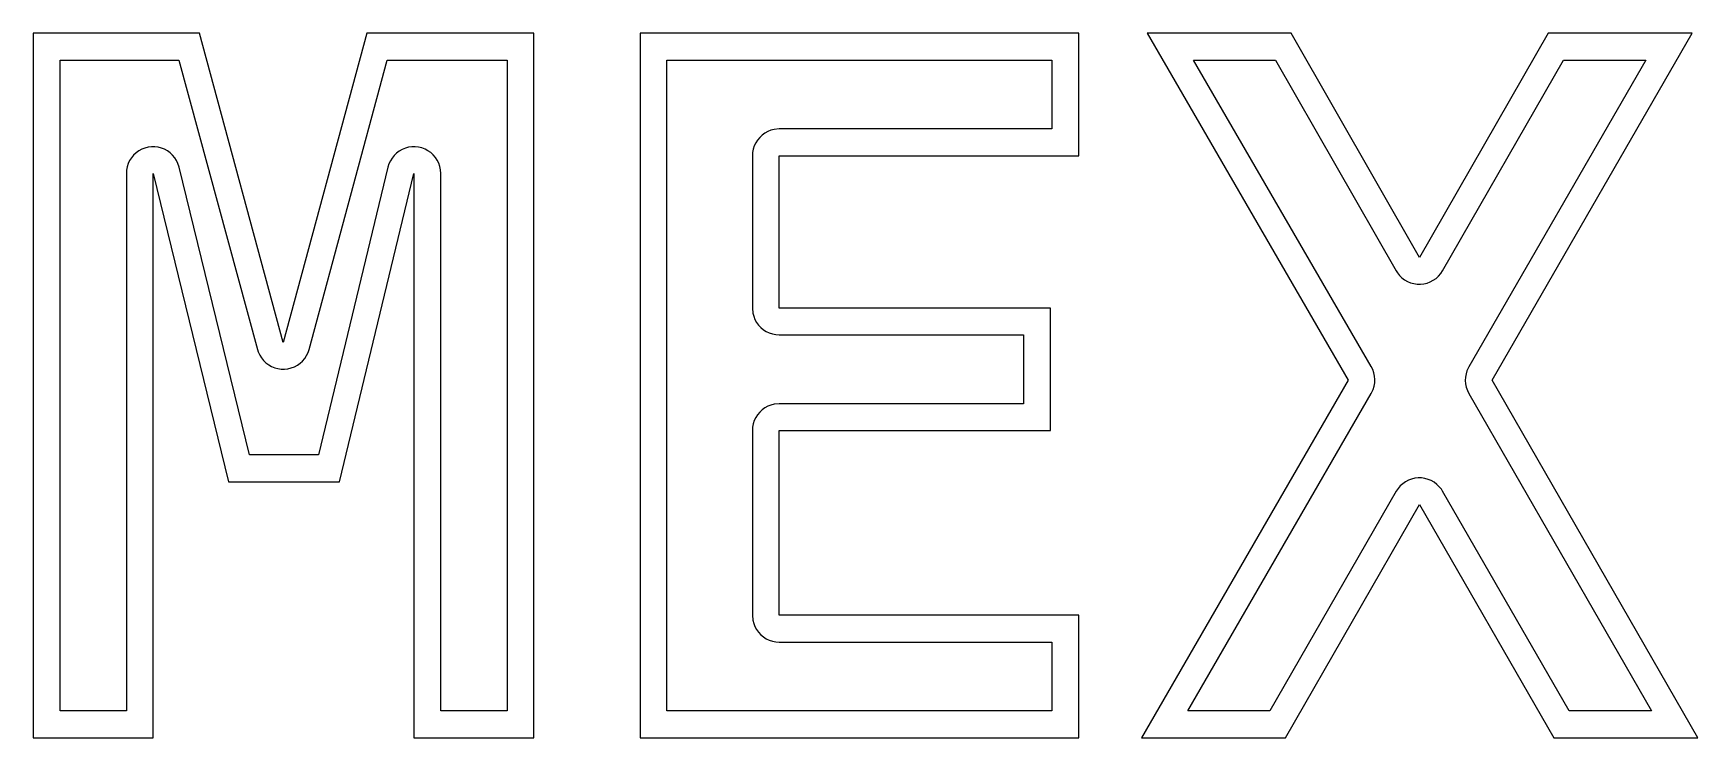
# Model space of a CAD drawing. Header units: metres. Extents: x -15.2 to 15.9, y -6.4 to 6.7.
import ezdxf

# ---------------------------------------------------------------- set-up
doc = ezdxf.new("R2010")
doc.units = ezdxf.units.M

msp = doc.modelspace()

# ---------------------------------------------------------------- linework, layer by layer
for p, q in [((-12.0621, 6.73535), (-15.1652, 6.73535)), ((-15.1652, 6.73535), (-15.1652, -6.42686)), ((-10.4929, 0.958801), (-12.0621, 6.73535)), ((-8.93259, 6.73535), (-10.4929, 0.958801)), ((-5.81181, 6.73535), (-8.93259, 6.73535)), ((-5.81181, -6.42686), (-5.81181, 6.73535)), ((4.37175, 6.73535), (-3.82669, 6.73535)), ((-3.82669, 6.73535), (-3.82669, -6.42686)), ((4.37175, 4.44736), (4.37175, 6.73535)), ((8.34041, 6.73535), (5.65163, 6.73535)), ((5.65163, 6.73535), (9.40706, 0.25563)), ((10.7383, 2.54779), (8.34041, 6.73535)), ((13.1448, 6.73535), (10.7383, 2.54779)), ((12.0959, 0.25563), (15.8336, 6.73535)), ((15.8336, 6.73535), (13.1448, 6.73535)), ((-14.6652, -5.92686), (-14.6652, 6.23535)), ((-14.6652, 6.23535), (-12.4444, 6.23535)), ((-12.4444, 6.23535), (-10.9754, 0.827728)), ((-10.0102, 0.828415), (-8.54973, 6.23535)), ((-8.54973, 6.23535), (-6.31181, 6.23535)), ((-6.31181, 6.23535), (-6.31181, -5.92686)), ((-3.32669, -5.92686), (-3.32669, 6.23535)), ((-3.32669, 6.23535), (3.87175, 6.23535)), ((3.87175, 6.23535), (3.87175, 4.94736)), ((9.83966, 0.506348), (6.51932, 6.23535)), ((6.51932, 6.23535), (8.05055, 6.23535)), ((8.05055, 6.23535), (10.3044, 2.29933)), ((11.1718, 2.29866), (13.4342, 6.23535)), ((14.968, 6.23535), (11.6628, 0.505463)), ((13.4342, 6.23535), (14.968, 6.23535)), ((-1.66432, 4.68823), (-1.69106, 4.63142)), ((-1.63068, 4.74126), (-1.66432, 4.68823)), ((-1.59065, 4.78963), (-1.63068, 4.74126)), ((-1.54488, 4.83261), (-1.59065, 4.78963)), ((-1.49408, 4.86952), (-1.54488, 4.83261)), ((-1.43906, 4.89977), (-1.49408, 4.86952)), ((-1.38068, 4.92288), (-1.43906, 4.89977)), ((-1.31985, 4.93851), (-1.38068, 4.92288)), ((-1.22617, 4.94736), (-1.31985, 4.93851)), ((3.87175, 4.94736), (-1.22617, 4.94736)), ((-13.3642, 4.35699), (-13.3909, 4.30019)), ((-13.3306, 4.41002), (-13.3642, 4.35699)), ((-13.2905, 4.45839), (-13.3306, 4.41002)), ((-13.2448, 4.50137), (-13.2905, 4.45839)), ((-13.194, 4.53828), (-13.2448, 4.50137)), ((-13.1389, 4.56853), (-13.194, 4.53828)), ((-13.0806, 4.59164), (-13.1389, 4.56853)), ((-13.0197, 4.60727), (-13.0806, 4.59164)), ((-12.9575, 4.61513), (-13.0197, 4.60727)), ((-12.8947, 4.61513), (-12.9575, 4.61513)), ((-12.8324, 4.60727), (-12.8947, 4.61513)), ((-12.7715, 4.59164), (-12.8324, 4.60727)), ((-12.7132, 4.56853), (-12.7715, 4.59164)), ((-12.6581, 4.53828), (-12.7132, 4.56853)), ((-12.6073, 4.50137), (-12.6581, 4.53828)), ((-12.5616, 4.45839), (-12.6073, 4.50137)), ((-12.5215, 4.41002), (-12.5616, 4.45839)), ((-12.4879, 4.35699), (-12.5215, 4.41002)), ((-12.4612, 4.30019), (-12.4879, 4.35699)), ((-8.45952, 4.40431), (-8.49242, 4.35083)), ((-8.42018, 4.45325), (-8.45952, 4.40431)), ((-8.37502, 4.49687), (-8.42018, 4.45325)), ((-8.32474, 4.53448), (-8.37502, 4.49687)), ((-8.27014, 4.56551), (-8.32474, 4.53448)), ((-8.2121, 4.58943), (-8.27014, 4.56551)), ((-8.1515, 4.6059), (-8.2121, 4.58943)), ((-8.08932, 4.61464), (-8.1515, 4.6059)), ((-8.02654, 4.61552), (-8.08932, 4.61464)), ((-7.96413, 4.60852), (-8.02654, 4.61552)), ((-7.90311, 4.59377), (-7.96413, 4.60852)), ((-7.84441, 4.57147), (-7.90311, 4.59377)), ((-7.78896, 4.54199), (-7.84441, 4.57147)), ((-7.73766, 4.5058), (-7.78896, 4.54199)), ((-7.69128, 4.46347), (-7.73766, 4.5058)), ((-7.65059, 4.41565), (-7.69128, 4.46347)), ((-7.6162, 4.36311), (-7.65059, 4.41565)), ((-7.58867, 4.30667), (-7.6162, 4.36311)), ((-1.72223, 4.51003), (-1.72617, 4.44736)), ((-1.72617, 4.44736), (-1.72617, 1.60191)), ((-1.71046, 4.5717), (-1.72223, 4.51003)), ((-1.69106, 4.63142), (-1.71046, 4.5717)), ((-1.22617, 1.60191), (-1.22617, 4.44736)), ((-1.22617, 4.44736), (4.37175, 4.44736)), ((-13.4221, 4.17879), (-13.4261, 4.11612)), ((-13.4261, 4.11612), (-13.4261, -5.92686)), ((-13.4104, 4.24046), (-13.4221, 4.17879)), ((-13.3909, 4.30019), (-13.4104, 4.24046)), ((-12.9261, 4.11612), (-11.5156, -1.64287)), ((-12.9261, -6.42686), (-12.9261, 4.11612)), ((-12.4404, 4.23506), (-12.4612, 4.30019)), ((-11.1232, -1.14287), (-12.4404, 4.23506)), ((-8.53693, 4.23367), (-9.83737, -1.14287)), ((-9.44388, -1.64287), (-8.05093, 4.11612)), ((-8.51836, 4.29366), (-8.53693, 4.23367)), ((-8.49242, 4.35083), (-8.51836, 4.29366)), ((-8.05093, 4.11612), (-8.05093, -6.42686)), ((-7.56844, 4.24724), (-7.58867, 4.30667)), ((-7.5558, 4.18573), (-7.56844, 4.24724)), ((-7.55093, 4.11612), (-7.5558, 4.18573)), ((-7.55093, -5.92686), (-7.55093, 4.11612)), ((10.3044, 2.29933), (10.3283, 2.26161)), ((10.3283, 2.26161), (10.3674, 2.21248)), ((10.3674, 2.21248), (10.4123, 2.16864)), ((11.0496, 2.15657), (11.0962, 2.19867)), ((11.0962, 2.19867), (11.1371, 2.24629)), ((11.1371, 2.24629), (11.1718, 2.29866)), ((10.4123, 2.16864), (10.4624, 2.13078)), ((10.4624, 2.13078), (10.5168, 2.09949)), ((10.5168, 2.09949), (10.5748, 2.07527)), ((10.5748, 2.07527), (10.6353, 2.05852)), ((10.6353, 2.05852), (10.6974, 2.04947)), ((10.6974, 2.04947), (10.7602, 2.04828)), ((10.7602, 2.04828), (10.8226, 2.05496)), ((10.8226, 2.05496), (10.8837, 2.06943)), ((10.8837, 2.06943), (10.9426, 2.09143)), ((10.9426, 2.09143), (10.9981, 2.12062)), ((10.9981, 2.12062), (11.0496, 2.15657)), ((-1.72617, 1.60191), (-1.71732, 1.50822)), ((3.84277, 1.60191), (-1.22617, 1.60191)), ((3.84277, -0.686066), (3.84277, 1.60191)), ((-1.71732, 1.50822), (-1.70169, 1.4474)), ((-1.70169, 1.4474), (-1.67857, 1.38902)), ((-1.67857, 1.38902), (-1.64833, 1.334)), ((-1.64833, 1.334), (-1.61142, 1.2832)), ((-1.61142, 1.2832), (-1.56844, 1.23743)), ((-1.56844, 1.23743), (-1.52007, 1.1974)), ((-1.52007, 1.1974), (-1.46704, 1.16376)), ((-1.46704, 1.16376), (-1.41023, 1.13702)), ((-1.41023, 1.13702), (-1.35051, 1.11761)), ((-1.35051, 1.11761), (-1.28883, 1.10585)), ((-1.28883, 1.10585), (-1.22617, 1.10191)), ((-1.22617, 1.10191), (3.34277, 1.10191)), ((3.34277, 1.10191), (3.34277, -0.186066)), ((-10.9754, 0.827728), (-10.96, 0.780563)), ((-10.96, 0.780563), (-10.934, 0.723419)), ((-10.934, 0.723419), (-10.901, 0.669983)), ((-10.901, 0.669983), (-10.8616, 0.621109)), ((-10.1327, 0.612), (-10.0921, 0.659882)), ((-10.0921, 0.659882), (-10.0577, 0.712479)), ((-10.0577, 0.712479), (-10.0303, 0.768951)), ((-10.0303, 0.768951), (-10.0102, 0.828415)), ((-10.8616, 0.621109), (-10.8164, 0.577545)), ((-10.8164, 0.577545), (-10.766, 0.540009)), ((-10.766, 0.540009), (-10.7114, 0.509079)), ((-10.7114, 0.509079), (-10.6533, 0.485245)), ((-10.6533, 0.485245), (-10.5927, 0.468872)), ((-10.5927, 0.468872), (-10.5305, 0.46022)), ((-10.5305, 0.46022), (-10.4677, 0.459442)), ((-10.4677, 0.459442), (-10.4053, 0.466522)), ((-10.4053, 0.466522), (-10.3443, 0.481384)), ((-10.3443, 0.481384), (-10.2856, 0.503769)), ((-10.2856, 0.503769), (-10.2302, 0.533325)), ((-10.2302, 0.533325), (-10.179, 0.569595)), ((-10.179, 0.569595), (-10.1327, 0.612)), ((9.86766, 0.45015), (9.83966, 0.506348)), ((9.88841, 0.390884), (9.86766, 0.45015)), ((9.90157, 0.329498), (9.88841, 0.390884)), ((9.90694, 0.266937), (9.90157, 0.329498)), ((11.6093, 0.370605), (11.5987, 0.308701)), ((11.6275, 0.430679), (11.6093, 0.370605)), ((11.6628, 0.505463), (11.6275, 0.430679)), ((9.40706, 0.25563), (5.54581, -6.42686)), ((6.41219, -5.92686), (9.83998, 0.005478)), ((9.83998, 0.005478), (9.87599, 0.082123)), ((9.87599, 0.082123), (9.89404, 0.142258)), ((9.89404, 0.142258), (9.9044, 0.204193)), ((9.9044, 0.204193), (9.90694, 0.266937)), ((11.5987, 0.308701), (11.5959, 0.245972)), ((11.5959, 0.245972), (11.6011, 0.183395)), ((11.6011, 0.183395), (11.6141, 0.121964)), ((11.6141, 0.121964), (11.6346, 0.062622)), ((11.6346, 0.062622), (11.6624, 0.006332)), ((11.6624, 0.006332), (15.075, -5.92686)), ((15.9394, -6.42686), (12.0959, 0.25563)), ((-1.54488, -0.300812), (-1.59065, -0.343796)), ((-1.49408, -0.263901), (-1.54488, -0.300812)), ((-1.43906, -0.233658), (-1.49408, -0.263901)), ((-1.38068, -0.210541), (-1.43906, -0.233658)), ((-1.31985, -0.194916), (-1.38068, -0.210541)), ((-1.22617, -0.186066), (-1.31985, -0.194916)), ((3.34277, -0.186066), (-1.22617, -0.186066)), ((-1.71046, -0.561722), (-1.72223, -0.623398)), ((-1.69106, -0.501999), (-1.71046, -0.561722)), ((-1.66432, -0.44519), (-1.69106, -0.501999)), ((-1.63068, -0.392166), (-1.66432, -0.44519)), ((-1.59065, -0.343796), (-1.63068, -0.392166)), ((-1.72223, -0.623398), (-1.72617, -0.686066)), ((-1.72617, -0.686066), (-1.72617, -4.13887)), ((-1.22617, -4.13887), (-1.22617, -0.686066)), ((-1.22617, -0.686066), (3.84277, -0.686066)), ((-9.83737, -1.14287), (-11.1232, -1.14287)), ((-11.5156, -1.64287), (-9.44388, -1.64287)), ((10.3048, -1.82254), (7.9453, -5.92686)), ((10.3394, -1.77017), (10.3048, -1.82254)), ((10.3804, -1.72256), (10.3394, -1.77017)), ((10.427, -1.68047), (10.3804, -1.72256)), ((10.4785, -1.64453), (10.427, -1.68047)), ((10.5341, -1.61534), (10.4785, -1.64453)), ((10.5929, -1.59334), (10.5341, -1.61534)), ((10.654, -1.57889), (10.5929, -1.59334)), ((10.7164, -1.5722), (10.654, -1.57889)), ((10.7792, -1.57341), (10.7164, -1.5722)), ((10.8413, -1.58246), (10.7792, -1.57341)), ((10.9018, -1.59924), (10.8413, -1.58246)), ((10.9597, -1.62346), (10.9018, -1.59924)), ((11.0142, -1.65475), (10.9597, -1.62346)), ((11.0643, -1.69263), (11.0142, -1.65475)), ((11.1092, -1.73648), (11.0643, -1.69263)), ((11.1483, -1.78561), (11.1092, -1.73648)), ((11.1714, -1.82188), (11.1483, -1.78561)), ((13.5394, -5.92686), (11.1714, -1.82188)), ((8.23459, -6.42686), (10.7383, -2.07173)), ((10.7383, -2.07173), (13.2506, -6.42686)), ((-1.72617, -4.13887), (-1.71732, -4.23256)), ((-1.71732, -4.23256), (-1.70169, -4.29338)), ((-1.70169, -4.29338), (-1.67857, -4.35176)), ((-1.67857, -4.35176), (-1.64833, -4.40678)), ((4.37175, -4.13887), (-1.22617, -4.13887)), ((4.37175, -6.42686), (4.37175, -4.13887)), ((-1.64833, -4.40678), (-1.61142, -4.45758)), ((-1.61142, -4.45758), (-1.56844, -4.50336)), ((-1.56844, -4.50336), (-1.52007, -4.54338)), ((-1.52007, -4.54338), (-1.46704, -4.57703)), ((-1.46704, -4.57703), (-1.41023, -4.60376)), ((-1.41023, -4.60376), (-1.35051, -4.62317)), ((-1.35051, -4.62317), (-1.28883, -4.63493)), ((-1.28883, -4.63493), (-1.22617, -4.63887)), ((-1.22617, -4.63887), (3.87175, -4.63887)), ((3.87175, -4.63887), (3.87175, -5.92686)), ((-13.4261, -5.92686), (-14.6652, -5.92686)), ((-6.31181, -5.92686), (-7.55093, -5.92686)), ((3.87175, -5.92686), (-3.32669, -5.92686)), ((7.9453, -5.92686), (6.41219, -5.92686)), ((15.075, -5.92686), (13.5394, -5.92686)), ((-15.1652, -6.42686), (-12.9261, -6.42686)), ((-8.05093, -6.42686), (-5.81181, -6.42686)), ((-3.82669, -6.42686), (4.37175, -6.42686)), ((5.54581, -6.42686), (8.23459, -6.42686)), ((13.2506, -6.42686), (15.9394, -6.42686))]:
    msp.add_line(p, q)

doc.saveas('drawing.dxf')
